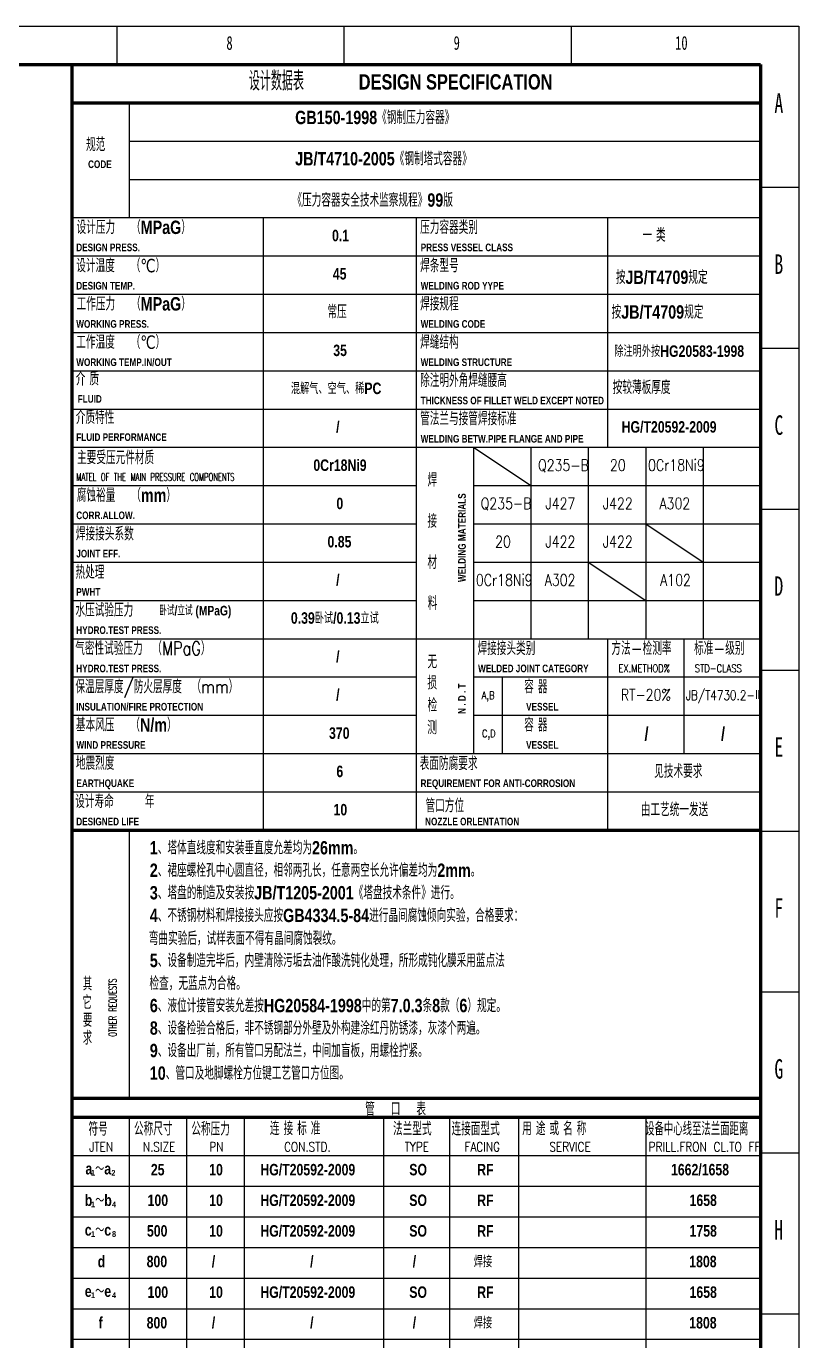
# Model space of a CAD drawing. Header units: millimetres. Extents: x 16 to 23776, y 3 to 33643.
# Drawn here: x 15699 to 23776, y 19906 to 33643 of the extents above; entities that cross this region are included whole.
import ezdxf

# ---------------------------------------------------------------- set-up
doc = ezdxf.new("R2010")
doc.units = ezdxf.units.MM
doc.header["$MEASUREMENT"] = 0
for name, color, linetype, lineweight in [('CAXA0', 7, 'Continuous', 70), ('CAXA3', 131, 'Continuous', 25), ('CAXA4', 3, 'Continuous', 25)]:
    doc.layers.add(name, color=color, linetype=linetype, lineweight=lineweight)
doc.styles.add('1', font='txt', dxfattribs={"width": 0.667, "bigfont": 'gbcbig.shx'})
doc.styles.add('TextStyle0', font='txt', dxfattribs={"width": 0.612245, "bigfont": 'gbcbig.shx'})
doc.styles.add('TextStyle1', font='txt', dxfattribs={"width": 0.620414, "bigfont": 'gbcbig.shx'})
doc.styles.add('TextStyle2', font='txt', dxfattribs={"width": 0.581265, "bigfont": 'gbcbig.shx'})
doc.styles.add('TitleStyle', font='txt', dxfattribs={"width": 0.8, "bigfont": 'gbcbig.shx'})
doc.styles.add('UserTxtStyle4', font='SIMFANG.TTF', dxfattribs={"width": 0.667})
doc.styles.add('机械', font='bold.shx', dxfattribs={"width": 0.7, "bigfont": 'gbcbig.shx'})

msp = doc.modelspace()

# ---------------------------------------------------------------- linework, layer by layer
at = {"layer": 'CAXA0', "linetype": 'Continuous', "lineweight": 25}
for p, q in [((16, 33643), (23776, 33643)), ((16648, 33243), (16648, 33643)), ((19024, 33243), (19024, 33643)), ((21400, 33243), (21400, 33643)), ((23776, 33643), (23776, 3)), ((23376, 31961), (23776, 31961)), ((23376, 30279), (23776, 30279)), ((23376, 28597), (23776, 28597)), ((23376, 26915), (23776, 26915)), ((23376, 25233), (23776, 25233)), ((23376, 23551), (23776, 23551)), ((23376, 21869), (23776, 21869)), ((23376, 20187), (23776, 20187))]:
    msp.add_line(p, q, dxfattribs=at)
at = {"layer": 'CAXA0', "linetype": 'Continuous', "lineweight": 70}
for p, q in [((1016, 33243), (23376, 33243)), ((23376, 33243), (23376, 403))]:
    msp.add_line(p, q, dxfattribs=at)
at = {"layer": 'CAXA0'}
for p, q in [((16176, 33243), (23376, 33243)), ((16176, 33243), (16176, 24443)), ((23376, 33243), (23376, 24443)), ((16176, 32843), (23376, 32843)), ((23376, 32843), (23376, 25643)), ((16176, 25243), (23381, 25243)), ((16176, 24443), (16176, 22441)), ((23376, 24443), (23376, 24305)), ((23376, 24377), (23376, 15799)), ((16176, 22441), (23376, 22441)), ((16176, 22441), (16176, 18321)), ((16176, 22241), (23377, 22241)), ((23376, 22041), (23377, 17921))]:
    msp.add_line(p, q, dxfattribs=at)
at = {"layer": 'CAXA3'}
for p, q in [((16776, 32838), (16776, 31643)), ((16176, 31643), (23376, 31643)), ((18176, 31643), (18176, 25243)), ((19776, 31643), (19776, 25243)), ((21776, 31643), (21776, 29243)), ((16176, 31243), (23376, 31243)), ((16176, 30843), (23376, 30843)), ((16176, 30443), (23376, 30443)), ((16176, 30043), (23376, 30043)), ((16176, 29643), (23376, 29643)), ((16176, 29243), (23376, 29243)), ((20376, 29243), (20976, 28843)), ((20376, 29243), (20376, 26043)), ((20976, 29243), (20976, 27243)), ((21576, 29243), (21576, 27243)), ((22176, 29243), (22176, 27243)), ((22776, 29243), (22776, 27243)), ((16176, 28843), (19776, 28843)), ((20376, 28843), (23376, 28843)), ((16176, 28443), (19776, 28443)), ((20376, 28443), (23376, 28443)), ((22176, 28443), (22776, 28043)), ((16176, 28043), (19776, 28043)), ((20376, 28043), (23376, 28043)), ((21576, 28043), (22176, 27643)), ((16176, 27643), (19776, 27643)), ((20376, 27643), (23376, 27643)), ((16176, 27243), (23376, 27243)), ((21776, 27243), (21776, 25243)), ((22576, 27243), (22576, 26043)), ((16176, 26843), (19776, 26843)), ((20376, 26843), (23376, 26843)), ((20676, 26843), (20676, 26043)), ((16176, 26443), (19776, 26443)), ((20376, 26443), (23376, 26443)), ((16176, 26043), (19776, 26043)), ((19776, 26043), (23376, 26043)), ((16176, 25643), (23376, 25643)), ((16776, 25243), (16776, 22441)), ((16776, 22241), (16776, 18321)), ((17376, 22241), (17376, 18321)), ((17976, 22241), (17976, 18321)), ((19433, 22241), (19433, 18321)), ((20123, 22241), (20123, 18321)), ((20847, 22241), (20847, 18321)), ((22177, 22241), (22177, 18321)), ((16176, 21841), (23377, 21841)), ((16176, 21841), (23377, 21841)), ((16176, 21521), (23377, 21521)), ((16176, 21201), (23377, 21201)), ((16176, 20881), (23377, 20881)), ((16176, 20561), (23377, 20561)), ((16176, 20241), (23377, 20241)), ((16176, 19921), (23377, 19921))]:
    msp.add_line(p, q, dxfattribs=at)
at = {"layer": 'CAXA3', "linetype": 'Continuous', "lineweight": 25}
for p, q in [((16776, 32443), (23376, 32443)), ((16776, 32043), (23376, 32043))]:
    msp.add_line(p, q, dxfattribs=at)

# ---------------------------------------------------------------- texts
at = {"layer": 'CAXA0', "style": 'UserTxtStyle4', "width": 0.667}
for s, height, p in [('8', 144, (17792, 33397)), ('9', 144, (20168, 33397)), ('10', 144, (22484, 33397)), ('A', 204, (23522, 32737)), ('B', 204, (23522, 31055)), ('C', 204, (23522, 29373)), ('D', 204, (23522, 27691)), ('E', 204, (23522, 26009)), ('F', 204, (23522, 24327)), ('G', 204, (23522, 22645)), ('H', 204, (23520, 20963))]:
    msp.add_text(s, height=height, dxfattribs=at).set_placement(p)
at = {"layer": 'CAXA4'}
for s, height, style, width, p in [('设计数据表', 200, '机械', 0.8, (18027, 32971)), (' DESIGN SPECIFICATION', 160, '机械', 0.8, (19128, 32982)), ('GB150-1998《钢制压力容器》', 140, '机械', 0.8, (18511, 32620)), ('规范', 140, '机械', 0.8, (16324, 32337)), ('JB/T4710-2005《钢制塔式容器》', 140, '机械', 0.8, (18511, 32189)), ('CODE', 80, '机械', 0.8, (16345, 32161)), ('《压力容器安全技术监察规程》99版', 140, '机械', 0.8, (18482, 31757)), ('设计压力    （MPaG）', 140, '机械', 0.8, (16225, 31472)), (' 压力容器类别', 140, '机械', 0.8, (19776, 31472)), ('DESIGN PRESS.', 80, '机械', 0.8, (16222, 31292)), ('  PRESS VESSEL CLASS', 80, '机械', 0.8, (19776, 31292)), ('设计温度    （℃）', 140, '机械', 0.8, (16222, 31072)), (' 焊条型号', 140, '机械', 0.8, (19776, 31072)), ('按JB/T4709规定', 140, '机械', 0.8, (21864, 30950)), ('DESIGN TEMP.', 80, '机械', 0.8, (16222, 30892)), ('  WELDING ROD YYPE', 80, '机械', 0.8, (19776, 30892)), ('工作压力    （MPaG）', 140, '机械', 0.8, (16225, 30672)), (' 焊接规程', 140, '机械', 0.8, (19776, 30672)), (' 按JB/T4709规定', 140, '机械', 0.8, (21778, 30587)), ('WORKING PRESS.', 80, '机械', 0.8, (16222, 30492)), ('  WELDING CODE', 80, '机械', 0.8, (19776, 30492)), ('工作温度    （℃）', 140, '机械', 0.8, (16222, 30272)), (' 焊缝结构', 140, '机械', 0.8, (19776, 30272)), (' 除注明外按HG20583-1998', 120, '机械', 0.8, (21812, 30188)), ('WORKING TEMP.IN/OUT', 80, '机械', 0.8, (16222, 30092)), ('  WELDING STRUCTURE', 80, '机械', 0.8, (19776, 30092)), ('介 质', 140, '机械', 0.8, (16217, 29889)), (' 除注明外角焊缝腰高', 140, '机械', 0.8, (19776, 29872)), (' 按较薄板厚度', 140, '机械', 0.8, (21790, 29800)), ('FLUID', 80, '机械', 0.8, (16237, 29709)), ('  THICKNESS OF FILLET WELD EXCEPT NOTED', 80, '机械', 0.8, (19776, 29692)), ('介质特性', 140, '机械', 0.8, (16217, 29486)), (' 管法兰与接管焊接标准', 140, '机械', 0.8, (19776, 29473)), ('HG/T20592-2009', 120, '机械', 0.8, (21925, 29396)), ('FLUID PERFORMANCE', 80, '机械', 0.8, (16222, 29309)), ('  WELDING BETW.PIPE FLANGE AND PIPE', 80, '机械', 0.8, (19776, 29292)), ('主要受压元件材质', 140, '机械', 0.8, (16230, 29066)), ('0Cr18Ni9', 120, 'TitleStyle', 0.8, (22201, 28996)), ('焊', 140, '机械', 0.8, (19895, 28832)), ('Q235-B', 120, 'TitleStyle', 0.8, (21051, 28996)), ('20', 120, 'TitleStyle', 0.8, (21802, 28996)), ('MATEL OF THE MAIN PRESSURE COMPONENTS', 80, 'TextStyle0', 0.65298, (16222, 28892)), ('腐蚀裕量    （mm）', 140, '机械', 0.8, (16227, 28672)), ('Q235-B', 120, 'TitleStyle', 0.8, (20451, 28596)), ('J427', 120, 'TitleStyle', 0.8, (21128, 28596)), ('J422', 120, 'TitleStyle', 0.8, (21728, 28596)), ('A302', 120, 'TitleStyle', 0.8, (22321, 28596)), ('CORR.ALLOW.', 80, '机械', 0.8, (16222, 28492)), ('接', 140, '机械', 0.8, (19894, 28402)), ('焊接接头系数', 140, '机械', 0.8, (16218, 28269)), ('20', 120, 'TitleStyle', 0.8, (20602, 28196)), ('J422', 120, 'TitleStyle', 0.8, (21128, 28196)), ('J422', 120, 'TitleStyle', 0.8, (21728, 28196)), ('JOINT EFF.', 80, '机械', 0.8, (16222, 28092)), ('热处理', 140, '机械', 0.8, (16214, 27868)), ('材', 140, '机械', 0.8, (19894, 27971)), ('0Cr18Ni9', 120, 'TitleStyle', 0.8, (20401, 27796)), ('A302', 120, 'TitleStyle', 0.8, (21121, 27796)), ('A102', 120, 'TitleStyle', 0.8, (22328, 27796)), ('PWHT', 80, '机械', 0.8, (16222, 27692)), ('水压试验压力', 140, 'TitleStyle', 0.8, (16213, 27472)), ('料', 140, '机械', 0.8, (19897, 27544)), ('卧试/立试 (MPaG)', 100, '机械', 0.8, (17089, 27486)), ('HYDRO.TEST PRESS.', 80, '机械', 0.8, (16222, 27292)), ('气密性试验压力 （MPaG）', 140, 'TitleStyle', 0.8, (16211, 27072)), (' 焊接接头类别', 140, '机械', 0.8, (20376, 27072)), ('方法-检测率', 140, 'TitleStyle', 0.8, (21818, 27072)), ('标准-级别', 140, 'TitleStyle', 0.8, (22682, 27073)), ('无', 140, '机械', 0.8, (19894, 26932)), ('HYDRO.TEST PRESS.', 80, '机械', 0.8, (16222, 26892)), ('  WELDED JOINT CATEGORY', 80, '机械', 0.8, (20376, 26892)), ('  EX.METHOD%%%', 80, 'TitleStyle', 0.8, (21776, 26892)), ('  STD-CLASS', 80, 'TitleStyle', 0.8, (22576, 26892)), ('保温层厚度/防火层厚度 （mm）', 140, 'TitleStyle', 0.8, (16213, 26672)), ('损', 140, '机械', 0.8, (19893, 26712)), ('容 器', 140, '机械', 0.8, (20906, 26672)), ('A,B', 80, 'TitleStyle', 0.8, (20461, 26612)), ('RT-20%%%', 120, 'TitleStyle', 0.8, (21917, 26596)), ('JB/T4730.2-Ⅲ', 100, 'TitleStyle', 0.8, (22595, 26602)), ('INSULATION/FIRE PROTECTION', 80, '机械', 0.8, (16222, 26492)), ('检', 140, '机械', 0.8, (19896, 26479)), ('VESSEL', 80, '机械', 0.8, (20926, 26492)), (' 基本风压    （N/m）', 140, '机械', 0.8, (16176, 26272)), ('测', 140, '机械', 0.8, (19892, 26244)), ('容 器', 140, '机械', 0.8, (20906, 26272)), ('C,D', 80, 'TitleStyle', 0.8, (20464, 26212)), ('/', 140, '机械', 0.8, (22164, 26179)), ('/', 140, '机械', 0.8, (22964, 26179)), ('  WIND PRESSURE', 80, '机械', 0.8, (16176, 26092)), ('VESSEL', 80, '机械', 0.8, (20926, 26092)), (' 地震烈度', 140, '机械', 0.8, (16176, 25872)), ('表面防腐要求', 140, 'TitleStyle', 0.8, (19813, 25869)), ('见技术要求', 140, '机械', 0.8, (22265, 25788)), ('  EARTHQUAKE', 80, '机械', 0.8, (16176, 25692)), ('REQUIREMENT FOR ANTI-CORROSION', 80, '机械', 0.8, (19822, 25692)), ('设计寿命   年', 140, 'TitleStyle', 0.8, (16211, 25472)), ('管口方位', 140, '机械', 0.8, (19874, 25428)), ('由工艺统一发送', 140, '机械', 0.8, (22125, 25387)), ('DESIGNED LIFE', 80, '机械', 0.8, (16222, 25292)), ('  NOZZLE ORLENTATION', 80, '机械', 0.8, (19822, 25292)), ('其', 140, '1', 0.7, (16290, 23566)), ('它', 140, '1', 0.7, (16286, 23372)), ('要', 140, '1', 0.7, (16291, 23186)), ('求', 140, '1', 0.7, (16290, 23001)), ('管    口    表', 140, '机械', 0.8, (19243, 22259)), ('符号', 140, '机械', 0.8, (16349, 22049)), ('公称尺寸', 140, '机械', 0.8, (16825, 22051)), ('公称压力', 140, '机械', 0.8, (17425, 22050)), ('连 接 标 准', 140, '机械', 0.8, (18247, 22055)), ('法兰型式', 140, '机械', 0.8, (19534, 22051)), ('连接面型式', 140, '机械', 0.8, (20146, 22051)), ('用 途 或 名 称', 140, '机械', 0.8, (20885, 22054)), ('设备中心线至法兰面距离', 140, 'TextStyle2', 0.699708, (22171, 22051)), ('JTEN', 100, 'TitleStyle', 0.8, (16356, 21882)), ('N.SIZE', 100, 'TitleStyle', 0.8, (16918, 21882)), ('PN', 100, 'TitleStyle', 0.8, (17614, 21882)), ('CON.STD.', 100, 'TitleStyle', 0.8, (18395, 21882)), ('TYPE', 100, 'TitleStyle', 0.8, (19656, 21882)), ('FACING', 100, 'TitleStyle', 0.8, (20282, 21882)), ('SERVICE', 100, 'TitleStyle', 0.8, (21169, 21882)), ('PRILL.FRON CL.TO FF.', 100, 'TitleStyle', 0.8, (22207, 21882)), ('a', 120, '机械', 0.8, (16318, 21644)), ('～a', 120, '机械', 0.8, (16419, 21644)), ('25', 120, '机械', 0.8, (17002, 21634)), ('10', 120, '机械', 0.8, (17612, 21634)), ('HG/T20592-2009', 120, '机械', 0.8, (18147, 21634)), ('SO', 120, '机械', 0.8, (19704, 21634)), ('RF', 120, '机械', 0.8, (20414, 21634)), ('1662/1658', 120, '机械', 0.8, (22441, 21634)), ('1', 60, '机械', 0.8, (16376, 21631)), ('2', 60, '机械', 0.8, (16589, 21631)), ('b', 120, '机械', 0.8, (16311, 21314)), ('～b', 120, '机械', 0.8, (16419, 21314)), ('100', 120, '机械', 0.8, (16968, 21314)), ('10', 120, '机械', 0.8, (17612, 21314)), ('HG/T20592-2009', 120, '机械', 0.8, (18147, 21314)), ('SO', 120, '机械', 0.8, (19704, 21314)), ('RF', 120, '机械', 0.8, (20414, 21314)), ('1658', 120, '机械', 0.8, (22635, 21314)), ('1', 60, '机械', 0.8, (16376, 21301)), ('4', 60, '机械', 0.8, (16596, 21301)), ('c', 120, '机械', 0.8, (16311, 21004)), ('1', 60, '机械', 0.8, (16376, 20991)), ('～c', 120, '机械', 0.8, (16419, 21004)), ('8', 60, '机械', 0.8, (16596, 20991)), ('500', 120, '机械', 0.8, (16961, 20994)), ('10', 120, '机械', 0.8, (17612, 20994)), ('HG/T20592-2009', 120, '机械', 0.8, (18147, 20994)), ('SO', 120, '机械', 0.8, (19704, 20994)), ('RF', 120, '机械', 0.8, (20414, 20994)), ('1758', 120, '机械', 0.8, (22635, 20994)), ('d', 120, '机械', 0.8, (16446, 20674)), ('800', 120, '机械', 0.8, (16958, 20674)), ('/', 120, '机械', 0.8, (17639, 20674)), ('/', 120, '机械', 0.8, (18667, 20674)), ('/', 120, '机械', 0.8, (19740, 20674)), ('焊接', 120, '机械', 0.8, (20379, 20674)), ('1808', 120, '机械', 0.8, (22632, 20674)), ('100', 120, '机械', 0.8, (16968, 20354)), ('10', 120, '机械', 0.8, (17612, 20354)), ('HG/T20592-2009', 120, '机械', 0.8, (18147, 20354)), ('SO', 120, '机械', 0.8, (19704, 20354)), ('RF', 120, '机械', 0.8, (20414, 20354)), ('1658', 120, '机械', 0.8, (22635, 20354)), ('e', 120, '机械', 0.8, (16311, 20364)), ('1', 60, '机械', 0.8, (16376, 20351)), ('～e', 120, '机械', 0.8, (16419, 20364)), ('4', 60, '机械', 0.8, (16596, 20351)), ('f', 120, '机械', 0.8, (16456, 20034)), ('800', 120, '机械', 0.8, (16958, 20034)), ('/', 120, '机械', 0.8, (17639, 20034)), ('/', 120, '机械', 0.8, (18667, 20034)), ('/', 120, '机械', 0.8, (19740, 20034)), ('焊接', 120, '机械', 0.8, (20379, 20034)), ('1808', 120, '机械', 0.8, (22632, 20034))]:
    msp.add_text(s, height=height, dxfattribs=dict(at, style=style, width=width)).set_placement(p)
at = {"layer": 'CAXA4', "color": 3, "style": '机械', "width": 0.8}
for s, height, p in [('0.1', 120, (18896, 31396)), ('一 类', 140, (22142, 31391)), ('45', 120, (18905, 30996)), ('常压', 140, (18848, 30589)), ('35', 120, (18909, 30196)), ('混解气、空气、稀PC', 120, (18466, 29799)), ('/', 120, (18939, 29396)), ('0Cr18Ni9', 120, (18701, 28996)), ('0', 120, (18942, 28596)), ('0.85', 120, (18849, 28196)), ('/', 120, (18939, 27796)), ('0.39卧试/0.13立试', 120, (18466, 27399)), ('/', 120, (18939, 26996)), ('/', 120, (18939, 26596)), ('370', 120, (18865, 26196)), ('6', 120, (18942, 25796)), ('10', 120, (18912, 25396)), ('1、塔体直线度和安装垂直度允差均为26mm。', 140, (16991, 24988)), ('2、裙座螺栓孔中心圆直径，相邻两孔长，任意两空长允许偏差均为2mm。', 140, (16991, 24753)), ('3、塔盘的制造及安装按JB/T1205-2001《塔盘技术条件》进行。', 140, (16991, 24518)), ('4、不锈钢材料和焊接接头应按GB4334.5-84进行晶间腐蚀倾向实验，合格要求：', 140, (16991, 24281)), ('弯曲实验后，试样表面不得有晶间腐蚀裂纹。', 140, (16980, 24041)), ('5、设备制造完毕后，内壁清除污垢去油作酸洗钝化处理，所形成钝化膜采用蓝点法', 140, (16991, 23810)), ('检查，无蓝点为合格。', 140, (16987, 23571)), ('6、液位计接管安装允差按HG20584-1998中的第7.0.3条8款（6）规定。', 140, (16991, 23339)), ('8、设备检验合格后，非不锈钢部分外壁及外构建涂红丹防锈漆，灰漆个两遍。', 140, (16991, 23104)), ('9、设备出厂前，所有管口另配法兰，中间加盲板，用螺栓拧紧。', 140, (16991, 22869)), ('10、管口及地脚螺栓方位键工艺管口方位图。', 140, (16991, 22633))]:
    msp.add_text(s, height=height, dxfattribs=at).set_placement(p)
at = {"layer": 'CAXA4'}
for s, style, width, p in [('WELDING MATERIALS', '机械', 0.8, (20295, 27835)), (' N . D . T', '机械', 0.8, (20295, 26433)), ('OTHER REQUESTS', 'TextStyle1', 0.633115, (16643, 23084))]:
    msp.add_text(s, height=80, rotation=90, dxfattribs=dict(at, style=style, width=width)).set_placement(p)

doc.saveas('drawing.dxf')
